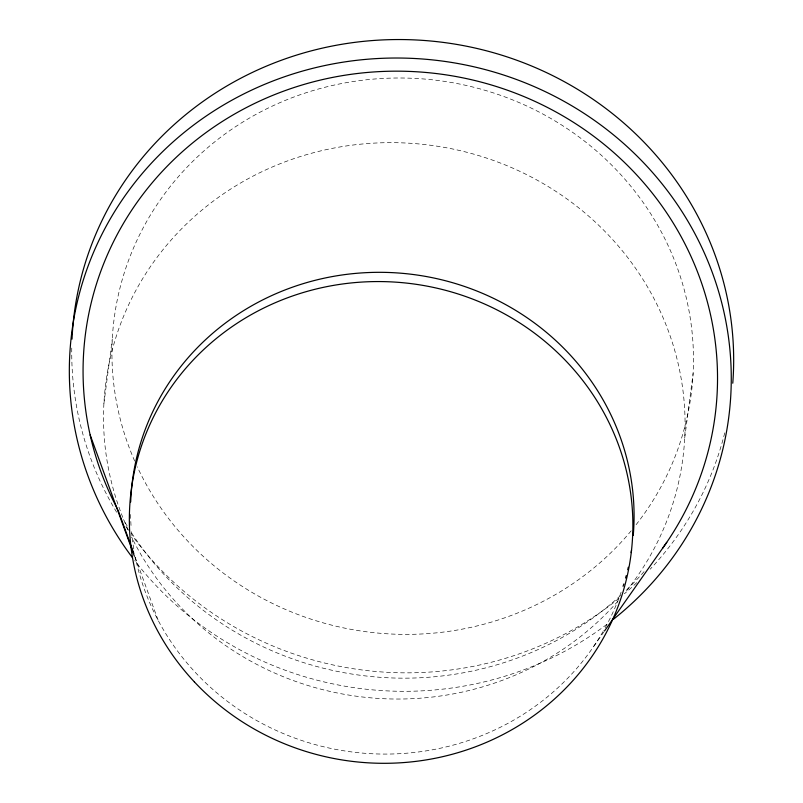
<?xml version="1.0" encoding="UTF-8"?>
<svg xmlns="http://www.w3.org/2000/svg" width="803" height="803" viewBox="0 0 803 803"><rect width="100%" height="100%" fill="white"/><g stroke="black" fill="none" stroke-linecap="round" stroke-linejoin="round"><path stroke-width="0.6" stroke-dasharray="4.01 3.01" d="M103.898 403.658L112.29 339.007M684.708 438.026L693.109 373.385M593.768 646.295L603.786 632.031M135.105 556.961L158.231 620.518M134.864 557.513L136.159 561.046M621.131 592.112A251.951 240.689 7.4 0 1 603.625 630.516M603.003 631.59A251.951 240.689 7.4 0 1 343.975 750.825A251.951 240.689 7.4 0 1 135.376 557.443M133.78 548.941A251.951 240.689 7.4 0 1 131.521 531.686M131.03 525.473A251.951 240.689 7.4 0 1 130.538 511.832M644.056 571.626A317.466 303.263 7.4 0 1 625.055 591.359M620.508 595.585A317.466 303.263 7.4 0 1 131.16 532.299M127.165 525.975A317.466 303.263 7.4 0 1 123.351 519.581M128.339 530.291A290.987 277.968 7.4 0 1 234.536 186.637A290.987 277.968 7.4 0 1 607.58 234.155A290.987 277.968 7.4 0 1 624.403 593.487M617.919 601.156A290.987 277.968 7.4 0 1 131.551 537.056M134.693 461.083A290.987 277.968 7.4 0 1 438.398 80.521A290.987 277.968 7.4 0 1 635.153 525.905M631.208 530.773A290.987 277.968 7.4 0 1 137.263 466.784M606.847 624.373A331.207 316.392 7.4 0 1 134.673 560.574M724.738 432.857A331.207 316.392 7.4 0 1 650.159 569.217M636.819 582.617A331.207 316.392 7.4 0 1 624.704 593.507M619.033 598.245A331.207 316.392 7.4 0 1 131.822 535.099M128.189 530A331.207 316.392 7.4 0 1 125.358 525.885M116.646 512.264A331.207 316.392 7.4 0 1 71.768 347.84"/><path stroke-width="1.2" d="M604.498 631.007L666.741 542.366M117.971 509.885L133.82 553.438M90.147 434.955L134.432 556.328M631.529 550.155A251.951 240.689 7.4 0 1 631.148 552.605M628.307 567.239A251.951 240.689 7.4 0 1 627.735 569.658M626.21 575.661A251.951 240.689 7.4 0 1 625.557 578.05M623.821 583.962A251.951 240.689 7.4 0 1 623.078 586.3M130.688 501.985A251.951 240.689 7.4 0 1 396.853 272.9A251.951 240.689 7.4 0 1 633.256 535.42M117.379 508.791A317.466 303.263 7.4 0 1 211.54 128.641A317.466 303.263 7.4 0 1 620.127 158.321A317.466 303.263 7.4 0 1 662.535 548.379M132.405 557.593A331.207 316.392 7.4 0 1 199.475 120.741A331.207 316.392 7.4 0 1 658.39 179.34A331.207 316.392 7.4 0 1 613.733 619.043M72.029 339.107A331.207 316.392 7.4 0 1 421.886 40.311A331.207 316.392 7.4 0 1 732.768 383.212M194.386 681.908A251.951 240.689 7.4 0 0 620.729 599.028A251.951 240.689 7.4 0 0 328.216 286.36A251.951 240.689 7.4 0 0 194.386 681.908"/></g></svg>
